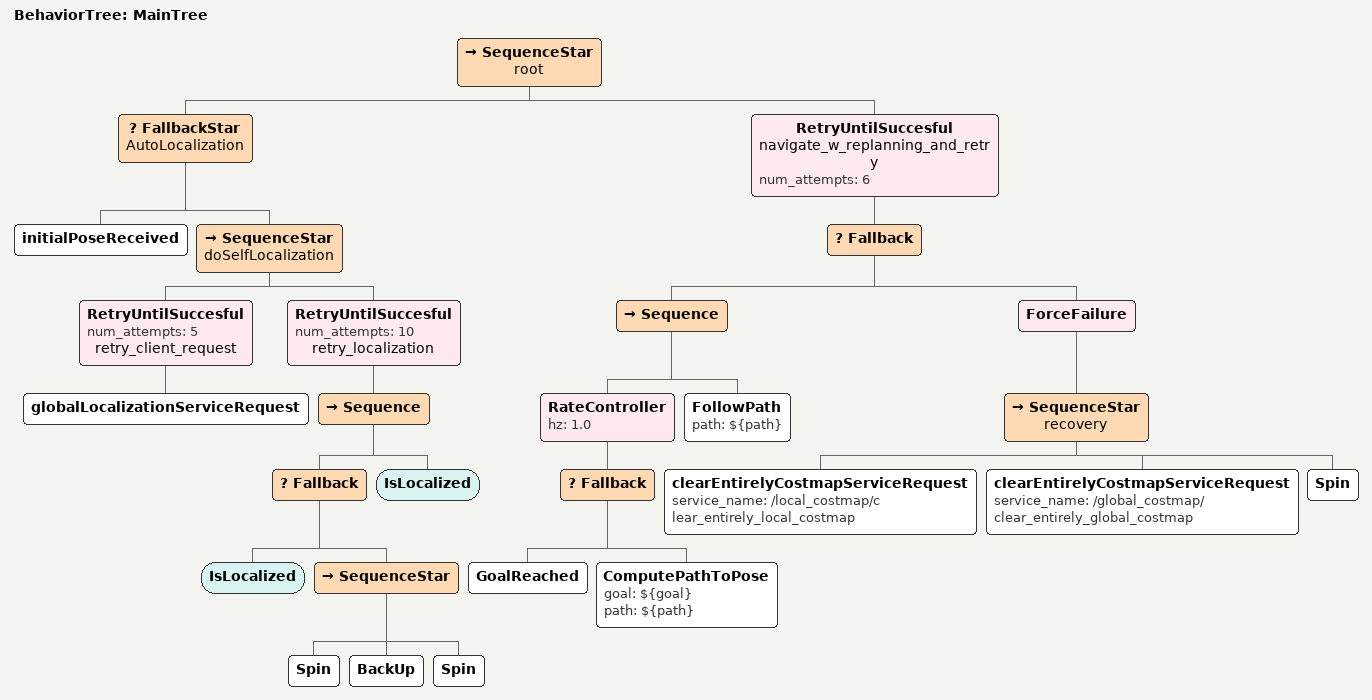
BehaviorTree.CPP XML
<root main_tree_to_execute="MainTree">
  <BehaviorTree ID="MainTree">
    <SequenceStar name="root">
      <FallbackStar name="AutoLocalization">
        <initialPoseReceived/>
        <SequenceStar name="doSelfLocalization">
          <RetryUntilSuccesful num_attempts="5" name="retry_client_request">
            <globalLocalizationServiceRequest/>
         </RetryUntilSuccesful>
         <RetryUntilSuccesful num_attempts="10" name="retry_localization">
            <Sequence>
              <Fallback>
                <IsLocalized/>
                <SequenceStar>
                 <Spin/>
                <BackUp/>
                 <Spin/>
              </SequenceStar>
             </Fallback>
             <IsLocalized/>
            </Sequence>
          </RetryUntilSuccesful>
        </SequenceStar>
      </FallbackStar>
      <RetryUntilSuccesful name="navigate_w_replanning_and_retry" num_attempts="6">
        <Fallback>
          <Sequence>
            <RateController hz="1.0">
              <Fallback>
                <GoalReached/>
                <ComputePathToPose goal="${goal}" path="${path}"/>
              </Fallback>
            </RateController>
            <FollowPath path="${path}"/>
          </Sequence>
          <ForceFailure>
            <SequenceStar name="recovery">
              <clearEntirelyCostmapServiceRequest service_name="/local_costmap/clear_entirely_local_costmap"/>
              <clearEntirelyCostmapServiceRequest service_name="/global_costmap/clear_entirely_global_costmap"/>
              <Spin/>
           </SequenceStar>
          </ForceFailure>
        </Fallback>
      </RetryUntilSuccesful>
    </SequenceStar>
  </BehaviorTree>
</root>
